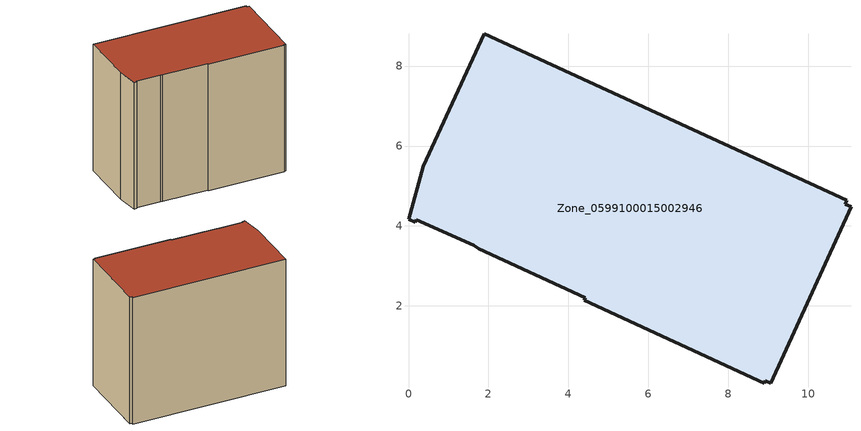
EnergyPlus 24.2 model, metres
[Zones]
Zone_0599100015002946
 floor ground (C_G): 0.19,4.16 0.17,4.09 0,4.17 0.37,5.49 1.89,8.81 10.97,4.64 10.93,4.55 11.07,4.48 9.06,0.06 8.93,0.12 8.9,0.06 4.4,2.14 4.42,2.2 1.76,3.43 1.63,3.52 z0.9
 wall outside (C_F): 0.37,5.49 0,4.17 0.17,4.09 0.19,4.16 1.63,3.52 1.76,3.43 4.42,2.2 4.4,2.14 8.9,0.06 8.93,0.12 9.06,0.06 11.07,4.48 10.93,4.55 10.97,4.64 1.89,8.81 0.37,5.49 z0.9:9.53
 roof outside (C_R): 0.19,4.16 1.63,3.52 1.76,3.43 4.42,2.2 4.4,2.14 8.9,0.06 8.93,0.12 9.06,0.06 11.07,4.48 10.93,4.55 10.97,4.64 1.89,8.81 0.37,5.49 0,4.17 0.17,4.09 z9.53
[BUILDING]
Pand.0599100015002946: North Axis=0; Terrain=City; Loads Convergence Tolerance Value=0.04; Temperature Convergence Tolerance Value=0.4; Solar Distribution=FullExterior; Maximum Number of Warmup Days=25; Minimum Number of Warmup Days=1
[Site:Location]
Rotterdam.The.Hague.AP_ZH_NLD Design_Conditions: Latitude=51.96; Longitude=4.45; Time Zone=1; Elevation=-4.5
[SITE:GROUNDTEMPERATURE:BUILDINGSURFACE]
18, 18, 18, 18, 18, 18, 18, 18, 18, 18, 18, 18
[MATERIAL] Thermal Absorptance=0.9; Solar Absorptance=0.7; Visible Absorptance=0.7
Name | Roughness | Thickness | Conductivity | Density | Specific Heat
G.TC.1965-1974 | MediumSmooth | 0.15 | 0.882353 | 540 | 1210
F.TC.1965-1974 | Rough | 0.3 | 0.697674 | 1920 | 840
R.TC.1965-1974 | MediumRough | 0.2 | 0.232558 | 1500 | 1000
[CONSTRUCTION]
C_G: G.TC.1965-1974
C_F: F.TC.1965-1974
C_R: R.TC.1965-1974
[ZONE]
Zone_0599100015002946: Type=1; Multiplier=1; Ceiling Height=Autocalculate; Volume=Autocalculate; Floor Area=autocalculate; Part of Total Floor Area=Yes
[ZONEINFILTRATION:DESIGNFLOWRATE]
Infil_Zone_0599100015002946: Zone or ZoneList or Space or SpaceList=Zone_0599100015002946; Schedule=AlwaysOn; Design Flow Rate Calculation Method=Flow/Area; Flow Rate per Floor Area=0.003; Constant Term Coefficient=1; Temperature Term Coefficient=0; Velocity Term Coefficient=0; Velocity Squared Term Coefficient=0
[HVACTEMPLATE:ZONE:IDEALLOADSAIRSYSTEM]
Zone_0599100015002946: Maximum Heating Supply Air Temperature=50; Minimum Cooling Supply Air Temperature=13; Maximum Heating Supply Air Humidity Ratio=0.0156; Minimum Cooling Supply Air Humidity Ratio=0.0077; Heating Limit=NoLimit; Cooling Limit=NoLimit; Dehumidification Control Type=ConstantSensibleHeatRatio; Cooling Sensible Heat Ratio=0.7; Dehumidification Setpoint=60; Humidification Control Type=None; Humidification Setpoint=30; Outdoor Air Method=None; Outdoor Air Flow Rate per Person=0.00944; Outdoor Air Flow Rate per Zone Floor Area=0; Outdoor Air Flow Rate per Zone=0; Demand Controlled Ventilation Type=None; Outdoor Air Economizer Type=NoEconomizer; Heat Recovery Type=None; Sensible Heat Recovery Effectiveness=0.7; Latent Heat Recovery Effectiveness=0.65
[ZONECONTROL:THERMOSTAT]
ThermostatControl_Zone_0599100015002946: Zone or ZoneList=Zone_0599100015002946; Control Type Schedule=DualSetpointControlType; Control 1=Thermostat_Zone_0599100015002946; Temperature Difference Between Cutout And Setpoint=0
[THERMOSTATSETPOINT:DUALSETPOINT]
Thermostat_Zone_0599100015002946: Heating Setpoint Temperature Schedule=HeatingSetpoint_Zone_0599100015002946; Cooling Setpoint Temperature Schedule=CoolingSetpoint_Zone_0599100015002946
[SCHEDULE:COMPACT]
HeatingSetpoint_Zone_0599100015002946: Through: 12/31, For: AllDays, Until: 24:00, 21
CoolingSetpoint_Zone_0599100015002946: Through: 12/31, For: AllDays, Until: 24:00, 24
DualSetpointControlType: Through: 12/31, For: AllDays, Until: 24:00, 4
AlwaysOn: Through: 12/31, For: AllDays, Until: 24:00, 1
